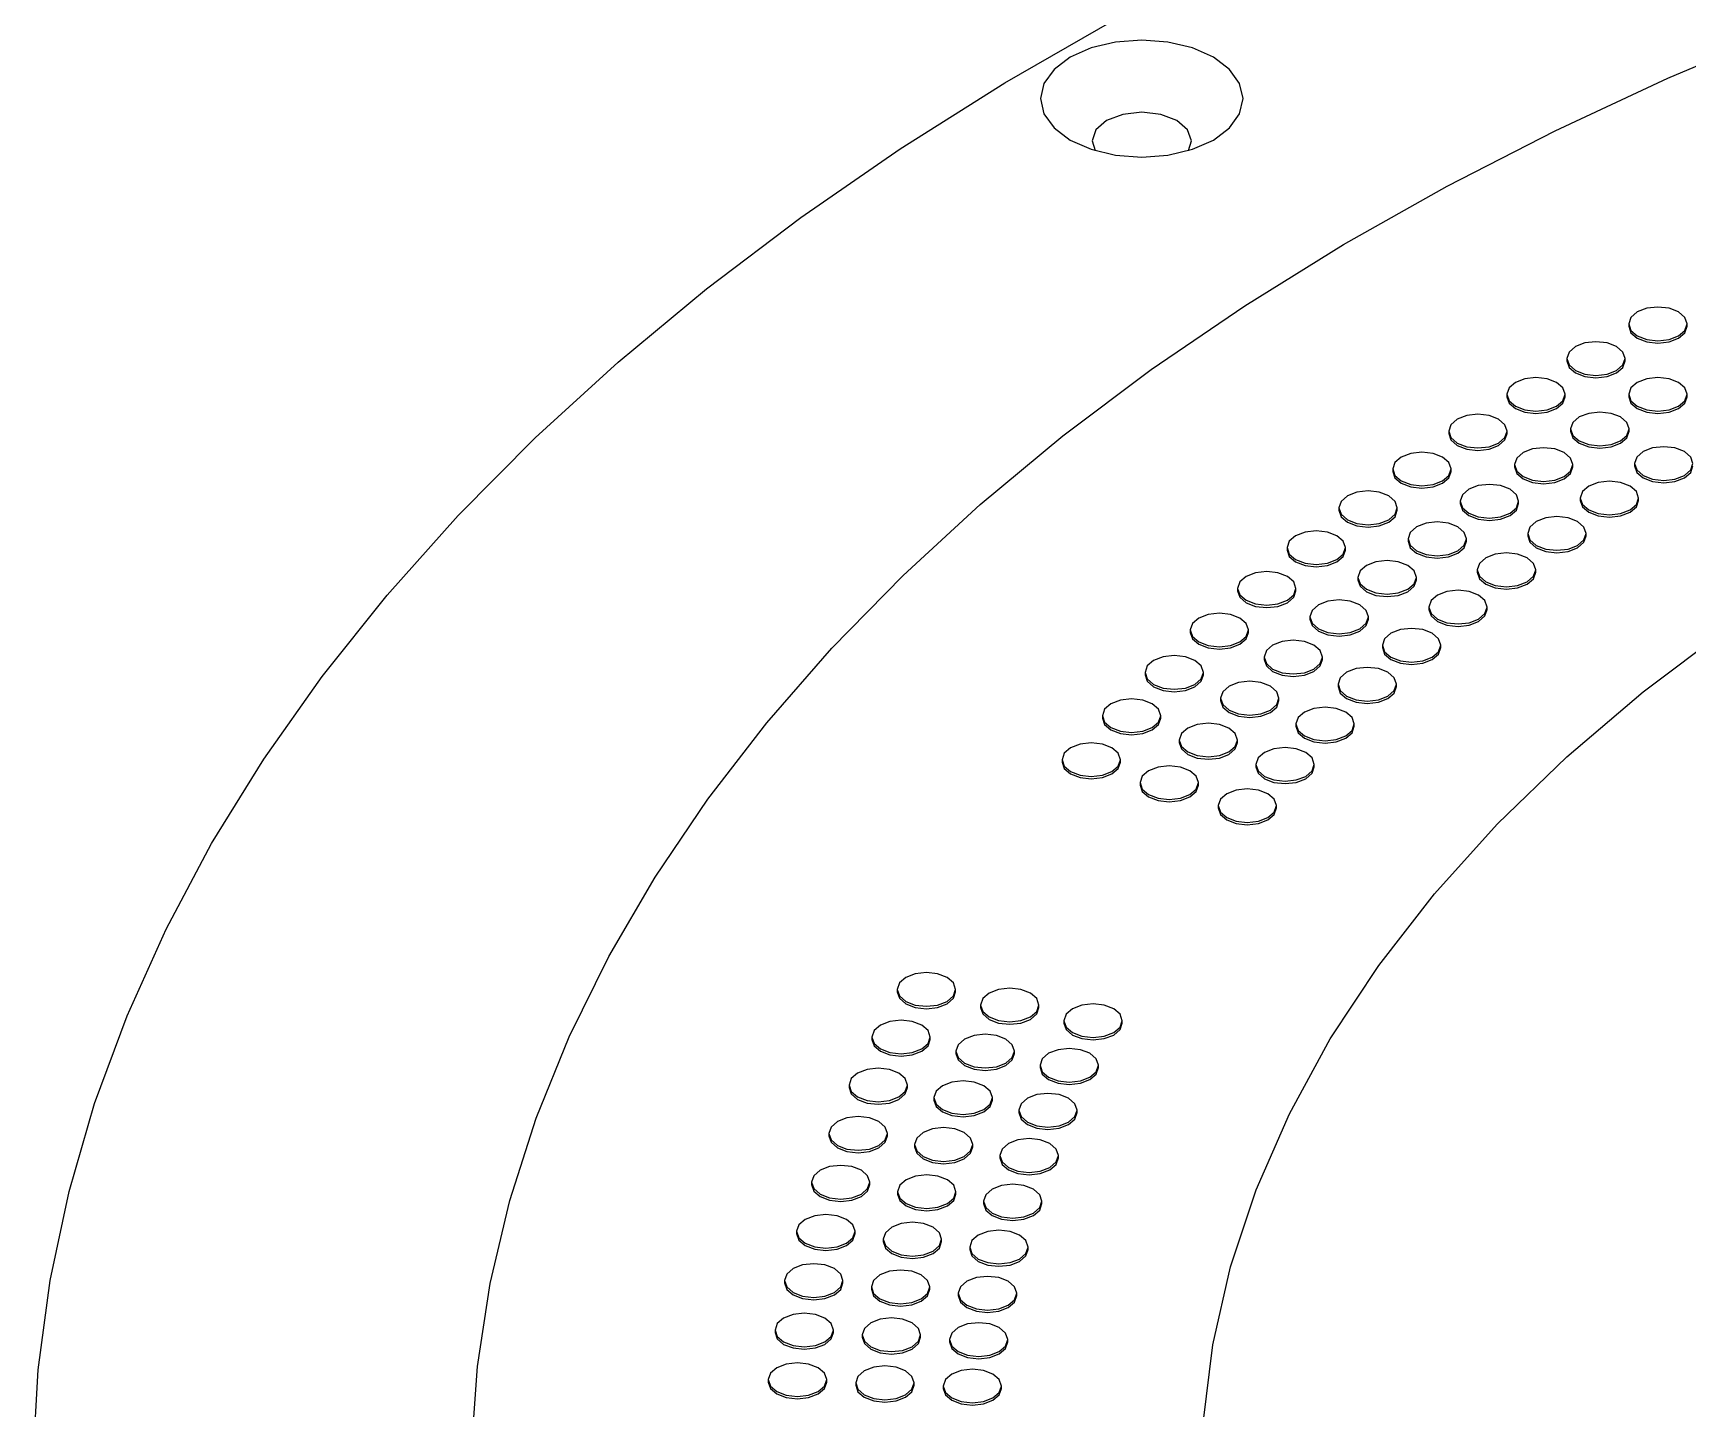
# Model space of a CAD drawing. Header units: millimetres. Extents: x 0 to 841, y 0 to 594.
# Drawn here: x 46.6 to 103.3, y 102 to 149.1 of the extents above; entities that cross this region are included whole.
import ezdxf

# ---------------------------------------------------------------- set-up
doc = ezdxf.new("R2010")
doc.units = ezdxf.units.MM

msp = doc.modelspace()

# ---------------------------------------------------------------- linework, layer by layer
at = {"color": 7, "linetype": 'Continuous', "lineweight": 25}
for p, q in [((101.24713, 139.19096), (101.24713, 139.10931)), ((103.24713, 139.10931), (103.24713, 139.19096)), ((99.12652, 138.00463), (99.12652, 137.92297)), ((101.12652, 137.92297), (101.12652, 138.00463)), ((97.0715, 136.78043), (97.0715, 136.69877)), ((99.0715, 136.69877), (99.0715, 136.78043)), ((101.24784, 136.78002), (101.24784, 136.69836)), ((103.24784, 136.69836), (103.24784, 136.78002)), ((95.08411, 135.51956), (95.08411, 135.43791)), ((97.08411, 135.43791), (97.08411, 135.51956)), ((99.25841, 135.59488), (99.25841, 135.51323)), ((101.25841, 135.51323), (101.25841, 135.59488)), ((97.33445, 134.37426), (97.33445, 134.29261)), ((99.33445, 134.29261), (99.33445, 134.37426)), ((101.44532, 134.40934), (101.44532, 134.32769)), ((93.16631, 134.22329), (93.16631, 134.14163)), ((95.16631, 134.14163), (95.16631, 134.22329)), ((99.58478, 133.22896), (99.58478, 133.14731)), ((101.58478, 133.14731), (101.58478, 133.22896)), ((91.31998, 132.89288), (91.31998, 132.81122)), ((93.31998, 132.81122), (93.31998, 132.89288)), ((95.47785, 133.11936), (95.47785, 133.0377)), ((97.47785, 133.0377), (97.47785, 133.11936)), ((89.54696, 131.52964), (89.54696, 131.44799)), ((91.54696, 131.44799), (91.54696, 131.52964)), ((93.69045, 131.8314), (93.69045, 131.74975)), ((95.69045, 131.74975), (95.69045, 131.8314)), ((97.78939, 132.01543), (97.78939, 131.93377)), ((99.78939, 131.93377), (99.78939, 132.01543)), ((91.97401, 130.51168), (91.97401, 130.43002)), ((93.97401, 130.43002), (93.97401, 130.51168)), ((96.06091, 130.76993), (96.06091, 130.68828)), ((98.06091, 130.68828), (98.06091, 130.76993)), ((87.84898, 130.13493), (87.84898, 130.05327)), ((89.84898, 130.05327), (89.84898, 130.13493)), ((94.40106, 129.49371), (94.40106, 129.41206)), ((96.40106, 129.41206), (96.40106, 129.49371)), ((86.22773, 128.71011), (86.22773, 128.62846)), ((88.22773, 128.62846), (88.22773, 128.71011)), ((90.33022, 129.16147), (90.33022, 129.07982)), ((92.33022, 129.07982), (92.33022, 129.16147)), ((92.81146, 128.18802), (92.81146, 128.10637)), ((94.81146, 128.10637), (94.81146, 128.18802)), ((88.76071, 127.78213), (88.76071, 127.70048)), ((90.76071, 127.70048), (90.76071, 127.78213)), ((84.6848, 127.2566), (84.6848, 127.17495)), ((86.6848, 127.17495), (86.6848, 127.2566)), ((91.2937, 126.85415), (91.2937, 126.7725)), ((93.2937, 126.7725), (93.2937, 126.85415)), ((87.26703, 126.37501), (87.26703, 126.29336)), ((89.26703, 126.29336), (89.26703, 126.37501)), ((83.22173, 125.77583), (83.22173, 125.69418)), ((85.22173, 125.69418), (85.22173, 125.77583)), ((89.84926, 125.49342), (89.84926, 125.41177)), ((91.84926, 125.41177), (91.84926, 125.49342)), ((85.85065, 124.9415), (85.85065, 124.85985)), ((87.85065, 124.85985), (87.85065, 124.9415)), ((81.83994, 124.26926), (81.83994, 124.18761)), ((83.83994, 124.18761), (83.83994, 124.26926)), ((88.47957, 124.10717), (88.47957, 124.02551)), ((90.47957, 124.02551), (90.47957, 124.10717)), ((84.51296, 123.48301), (84.51296, 123.40136)), ((86.51296, 123.40136), (86.51296, 123.48301)), ((87.18598, 122.69676), (87.18598, 122.61511)), ((89.18598, 122.61511), (89.18598, 122.69676)), ((76.19524, 116.40227), (76.19524, 116.32061)), ((78.19524, 116.32061), (78.19524, 116.40227)), ((79.04841, 115.86709), (79.04841, 115.78544)), ((81.04841, 115.78544), (81.04841, 115.86709)), ((81.90158, 115.33192), (81.90158, 115.25026)), ((83.90158, 115.25026), (83.90158, 115.33192)), ((75.32695, 114.77291), (75.32695, 114.69126)), ((77.32695, 114.69126), (77.32695, 114.77291)), ((78.20783, 114.28974), (78.20783, 114.20808)), ((80.20783, 114.20808), (80.20783, 114.28974)), ((81.08871, 113.80656), (81.08871, 113.72491)), ((83.08871, 113.72491), (83.08871, 113.80656)), ((74.54774, 113.12861), (74.54774, 113.04696)), ((76.54774, 113.04696), (76.54774, 113.12861)), ((77.45349, 112.69792), (77.45349, 112.61626)), ((79.45349, 112.61626), (79.45349, 112.69792)), ((80.35924, 112.26722), (80.35924, 112.18557)), ((82.35924, 112.18557), (82.35924, 112.26722)), ((73.85838, 111.471), (73.85838, 111.38935)), ((75.85838, 111.38935), (75.85838, 111.471)), ((76.78613, 111.09321), (76.78613, 111.01155)), ((78.78613, 111.01155), (78.78613, 111.09321)), ((79.71388, 110.71541), (79.71388, 110.63376)), ((81.71388, 110.63376), (81.71388, 110.71541)), ((73.25955, 109.8017), (73.25955, 109.72005)), ((75.25955, 109.72005), (75.25955, 109.8017)), ((76.20642, 109.47718), (76.20642, 109.39553)), ((78.20642, 109.39553), (78.20642, 109.47718)), ((79.15328, 109.15266), (79.15328, 109.07101)), ((81.15328, 109.07101), (81.15328, 109.15266)), ((72.75185, 108.12237), (72.75185, 108.04072)), ((74.75185, 108.04072), (74.75185, 108.12237)), ((75.71492, 107.85145), (75.71492, 107.76979)), ((77.71492, 107.76979), (77.71492, 107.85145)), ((78.67798, 107.58052), (78.67798, 107.49887)), ((80.67798, 107.49887), (80.67798, 107.58052)), ((72.33577, 106.43466), (72.33577, 106.35301)), ((74.33577, 106.35301), (74.33577, 106.43466)), ((75.31212, 106.2176), (75.31212, 106.13595)), ((77.31212, 106.13595), (77.31212, 106.2176)), ((78.28846, 106.00054), (78.28846, 105.91889)), ((80.28846, 105.91889), (80.28846, 106.00054)), ((72.01173, 104.74024), (72.01173, 104.65858)), ((74.01173, 104.65858), (74.01173, 104.74024)), ((74.99842, 104.57726), (74.99842, 104.4956)), ((76.99842, 104.4956), (76.99842, 104.57726)), ((77.9851, 104.41427), (77.9851, 104.33262)), ((79.9851, 104.33262), (79.9851, 104.41427)), ((71.78004, 103.04078), (71.78004, 102.95912)), ((73.78004, 102.95912), (73.78004, 103.04078)), ((74.77412, 102.93203), (74.77412, 102.85038)), ((76.77412, 102.85038), (76.77412, 102.93203)), ((77.7682, 102.82329), (77.7682, 102.74163)), ((79.7682, 102.74163), (79.7682, 102.82329))]:
    msp.add_line(p, q, dxfattribs=at)
at = {"color": 7, "linetype": 'Continuous', "lineweight": 25, "flags": 128}
for points in [[(46.6019, 100.31809), (46.77806, 103.38139), (47.18877, 106.4372), (47.83322, 109.47954), (48.71015, 112.50243), (49.81784, 115.49998), (51.15413, 118.46631), (52.7164, 121.39561), (54.5016, 124.28215), (56.50622, 127.12028), (58.72634, 129.90444), (61.15762, 132.62919), (63.7953, 135.28918), (66.63421, 137.87922), (69.6688, 140.39423), (72.89313, 142.82929), (76.30088, 145.17963), (79.88539, 147.44065), (83.63963, 149.60793)], [(61.61103, 100.62558), (61.816, 103.48645), (62.25477, 106.33854), (62.92637, 109.17549), (63.82929, 111.99096), (64.96151, 114.77868), (66.32053, 117.53242), (67.90329, 120.24604), (69.70627, 122.91348), (71.72544, 125.52879), (73.95631, 128.08614), (76.39389, 130.57981), (79.03274, 133.00425), (81.86698, 135.35405), (84.89027, 137.62395), (88.09588, 139.8089), (91.47666, 141.90403), (95.02505, 143.90464), (98.73314, 145.80629), (102.59265, 147.60473), (106.59498, 149.29594)], [(82.11651, 145.48699), (82.83517, 145.16865), (83.67207, 144.96853), (84.57017, 144.90027), (85.46827, 144.96853), (86.30517, 145.16865), (87.02383, 145.48699), (87.57528, 145.90187), (87.92193, 146.385), (88.04017, 146.90346), (87.92193, 147.42193), (87.57528, 147.90506), (87.02383, 148.31993), (86.30517, 148.63827), (85.46827, 148.83839), (84.57017, 148.90665), (83.67207, 148.83839), (82.83517, 148.63827), (82.11651, 148.31993), (81.56506, 147.90506), (81.21841, 147.42193), (81.10017, 146.90346), (81.21841, 146.385), (81.56506, 145.90187), (82.11651, 145.48699)], [(86.16969, 145.12579), (86.27017, 145.45819), (86.14076, 145.83375), (85.77225, 146.15213), (85.22073, 146.36487), (84.57017, 146.43957), (83.91961, 146.36487), (83.36809, 146.15213), (82.99957, 145.83375), (82.87017, 145.45819), (82.97065, 145.12579)], [(101.54002, 138.78276), (101.86444, 138.65762), (102.24713, 138.61367), (102.62981, 138.65762), (102.95423, 138.78276), (103.17101, 138.97004), (103.24713, 139.19096), (103.17101, 139.41188), (102.95423, 139.59917), (102.62981, 139.72431), (102.24713, 139.76825), (101.86444, 139.72431), (101.54002, 139.59917), (101.32325, 139.41188), (101.24713, 139.19096), (101.32325, 138.97004), (101.54002, 138.78276)], [(101.24713, 139.10931), (101.32325, 138.88839), (101.54002, 138.7011)], [(101.54002, 138.7011), (101.86444, 138.57596), (102.24713, 138.53202), (102.62981, 138.57596), (102.95423, 138.7011), (103.17101, 138.88839), (103.24713, 139.10931)], [(99.41941, 137.59642), (99.74383, 137.47128), (100.12652, 137.42734), (100.5092, 137.47128), (100.83362, 137.59642), (101.0504, 137.78371), (101.12652, 138.00463), (101.0504, 138.22555), (100.83362, 138.41283), (100.5092, 138.53797), (100.12652, 138.58192), (99.74383, 138.53797), (99.41941, 138.41283), (99.20264, 138.22555), (99.12652, 138.00463), (99.20264, 137.78371), (99.41941, 137.59642)], [(99.12652, 137.92297), (99.20264, 137.70206), (99.41941, 137.51477)], [(99.41941, 137.51477), (99.74383, 137.38963), (100.12652, 137.34569), (100.5092, 137.38963), (100.83362, 137.51477), (101.0504, 137.70206), (101.12652, 137.92297)], [(97.3644, 136.37222), (97.68882, 136.24708), (98.0715, 136.20314), (98.45419, 136.24708), (98.77861, 136.37222), (98.99538, 136.55951), (99.0715, 136.78043), (98.99538, 137.00134), (98.77861, 137.18863), (98.45419, 137.31377), (98.0715, 137.35771), (97.68882, 137.31377), (97.3644, 137.18863), (97.14762, 137.00134), (97.0715, 136.78043), (97.14762, 136.55951), (97.3644, 136.37222)], [(101.54073, 136.37181), (101.86515, 136.24667), (102.24784, 136.20273), (102.63052, 136.24667), (102.95494, 136.37181), (103.17172, 136.5591), (103.24784, 136.78002), (103.17172, 137.00093), (102.95494, 137.18822), (102.63052, 137.31336), (102.24784, 137.3573), (101.86515, 137.31336), (101.54073, 137.18822), (101.32396, 137.00093), (101.24784, 136.78002), (101.32396, 136.5591), (101.54073, 136.37181)], [(97.0715, 136.69877), (97.14762, 136.47785), (97.3644, 136.29057)], [(97.3644, 136.29057), (97.68882, 136.16543), (98.0715, 136.12148), (98.45419, 136.16543), (98.77861, 136.29057), (98.99538, 136.47785), (99.0715, 136.69877)], [(101.24784, 136.69836), (101.32396, 136.47744), (101.54073, 136.29016)], [(101.54073, 136.29016), (101.86515, 136.16502), (102.24784, 136.12107), (102.63052, 136.16502), (102.95494, 136.29016), (103.17172, 136.47744), (103.24784, 136.69836)], [(95.37701, 135.11136), (95.70143, 134.98622), (96.08411, 134.94228), (96.4668, 134.98622), (96.79122, 135.11136), (97.00799, 135.29865), (97.08411, 135.51956), (97.00799, 135.74048), (96.79122, 135.92777), (96.4668, 136.05291), (96.08411, 136.09685), (95.70143, 136.05291), (95.37701, 135.92777), (95.16023, 135.74048), (95.08411, 135.51956), (95.16023, 135.29865), (95.37701, 135.11136)], [(99.5513, 135.18668), (99.87573, 135.06154), (100.25841, 135.0176), (100.64109, 135.06154), (100.96552, 135.18668), (101.18229, 135.37397), (101.25841, 135.59488), (101.18229, 135.8158), (100.96552, 136.00309), (100.64109, 136.12823), (100.25841, 136.17217), (99.87573, 136.12823), (99.5513, 136.00309), (99.33453, 135.8158), (99.25841, 135.59488), (99.33453, 135.37397), (99.5513, 135.18668)], [(99.25841, 135.51323), (99.33453, 135.29231), (99.5513, 135.10503)], [(99.5513, 135.10503), (99.87573, 134.97989), (100.25841, 134.93594), (100.64109, 134.97989), (100.96552, 135.10503), (101.18229, 135.29231), (101.25841, 135.51323)], [(95.08411, 135.43791), (95.16023, 135.21699), (95.37701, 135.02971)], [(95.37701, 135.02971), (95.70143, 134.90457), (96.08411, 134.86062), (96.4668, 134.90457), (96.79122, 135.02971), (97.00799, 135.21699), (97.08411, 135.43791)], [(97.62734, 133.96606), (97.95176, 133.84092), (98.33445, 133.79698), (98.71713, 133.84092), (99.04155, 133.96606), (99.25833, 134.15334), (99.33445, 134.37426), (99.25833, 134.59518), (99.04155, 134.78247), (98.71713, 134.90761), (98.33445, 134.95155), (97.95176, 134.90761), (97.62734, 134.78247), (97.41057, 134.59518), (97.33445, 134.37426), (97.41057, 134.15334), (97.62734, 133.96606)], [(101.73821, 134.00114), (102.06263, 133.876), (102.44532, 133.83205), (102.828, 133.876), (103.15242, 134.00114), (103.3692, 134.18842), (103.44532, 134.40934), (103.3692, 134.63026), (103.15242, 134.81755), (102.828, 134.94269), (102.44532, 134.98663), (102.06263, 134.94269), (101.73821, 134.81755), (101.52144, 134.63026), (101.44532, 134.40934), (101.52144, 134.18842), (101.73821, 134.00114)], [(93.4592, 133.81508), (93.78363, 133.68994), (94.16631, 133.646), (94.54899, 133.68994), (94.87342, 133.81508), (95.09019, 134.00237), (95.16631, 134.22329), (95.09019, 134.44421), (94.87342, 134.63149), (94.54899, 134.75663), (94.16631, 134.80058), (93.78363, 134.75663), (93.4592, 134.63149), (93.24243, 134.44421), (93.16631, 134.22329), (93.24243, 134.00237), (93.4592, 133.81508)], [(101.44532, 134.32769), (101.52144, 134.10677), (101.73821, 133.91948)], [(101.73821, 133.91948), (102.06263, 133.79434), (102.44532, 133.7504), (102.828, 133.79434), (103.15242, 133.91948), (103.3692, 134.10677), (103.44532, 134.32769)], [(93.16631, 134.14163), (93.24243, 133.92072), (93.4592, 133.73343)], [(93.4592, 133.73343), (93.78363, 133.60829), (94.16631, 133.56435), (94.54899, 133.60829), (94.87342, 133.73343), (95.09019, 133.92072), (95.16631, 134.14163)], [(97.33445, 134.29261), (97.41057, 134.07169), (97.62734, 133.8844)], [(97.62734, 133.8844), (97.95176, 133.75926), (98.33445, 133.71532), (98.71713, 133.75926), (99.04155, 133.8844), (99.25833, 134.07169), (99.33445, 134.29261)], [(99.87767, 132.82076), (100.2021, 132.69562), (100.58478, 132.65167), (100.96746, 132.69562), (101.29189, 132.82076), (101.50866, 133.00804), (101.58478, 133.22896), (101.50866, 133.44988), (101.29189, 133.63717), (100.96746, 133.76231), (100.58478, 133.80625), (100.2021, 133.76231), (99.87767, 133.63717), (99.6609, 133.44988), (99.58478, 133.22896), (99.6609, 133.00804), (99.87767, 132.82076)], [(91.61288, 132.48467), (91.9373, 132.35953), (92.31998, 132.31559), (92.70267, 132.35953), (93.02709, 132.48467), (93.24386, 132.67196), (93.31998, 132.89288), (93.24386, 133.11379), (93.02709, 133.30108), (92.70267, 133.42622), (92.31998, 133.47016), (91.9373, 133.42622), (91.61288, 133.30108), (91.3961, 133.11379), (91.31998, 132.89288), (91.3961, 132.67196), (91.61288, 132.48467)], [(95.77074, 132.71115), (96.09517, 132.58601), (96.47785, 132.54207), (96.86053, 132.58601), (97.18496, 132.71115), (97.40173, 132.89844), (97.47785, 133.11936), (97.40173, 133.34028), (97.18496, 133.52756), (96.86053, 133.6527), (96.47785, 133.69664), (96.09517, 133.6527), (95.77074, 133.52756), (95.55397, 133.34028), (95.47785, 133.11936), (95.55397, 132.89844), (95.77074, 132.71115)], [(91.31998, 132.81122), (91.3961, 132.5903), (91.61288, 132.40302)], [(91.61288, 132.40302), (91.9373, 132.27788), (92.31998, 132.23393), (92.70267, 132.27788), (93.02709, 132.40302), (93.24386, 132.5903), (93.31998, 132.81122)], [(95.47785, 133.0377), (95.55397, 132.81678), (95.77074, 132.6295)], [(95.77074, 132.6295), (96.09517, 132.50436), (96.47785, 132.46042), (96.86053, 132.50436), (97.18496, 132.6295), (97.40173, 132.81678), (97.47785, 133.0377)], [(99.58478, 133.14731), (99.6609, 132.92639), (99.87767, 132.7391)], [(99.87767, 132.7391), (100.2021, 132.61396), (100.58478, 132.57002), (100.96746, 132.61396), (101.29189, 132.7391), (101.50866, 132.92639), (101.58478, 133.14731)], [(89.83985, 131.12144), (90.16427, 130.9963), (90.54696, 130.95235), (90.92964, 130.9963), (91.25406, 131.12144), (91.47084, 131.30872), (91.54696, 131.52964), (91.47084, 131.75056), (91.25406, 131.93784), (90.92964, 132.06298), (90.54696, 132.10693), (90.16427, 132.06298), (89.83985, 131.93784), (89.62308, 131.75056), (89.54696, 131.52964), (89.62308, 131.30872), (89.83985, 131.12144)], [(93.98334, 131.4232), (94.30777, 131.29806), (94.69045, 131.25412), (95.07313, 131.29806), (95.39756, 131.4232), (95.61433, 131.61049), (95.69045, 131.8314), (95.61433, 132.05232), (95.39756, 132.23961), (95.07313, 132.36475), (94.69045, 132.40869), (94.30777, 132.36475), (93.98334, 132.23961), (93.76657, 132.05232), (93.69045, 131.8314), (93.76657, 131.61049), (93.98334, 131.4232)], [(98.08228, 131.60722), (98.40671, 131.48208), (98.78939, 131.43814), (99.17207, 131.48208), (99.4965, 131.60722), (99.71327, 131.79451), (99.78939, 132.01543), (99.71327, 132.23634), (99.4965, 132.42363), (99.17207, 132.54877), (98.78939, 132.59271), (98.40671, 132.54877), (98.08228, 132.42363), (97.86551, 132.23634), (97.78939, 132.01543), (97.86551, 131.79451), (98.08228, 131.60722)], [(93.69045, 131.74975), (93.76657, 131.52883), (93.98334, 131.34155)], [(93.98334, 131.34155), (94.30777, 131.21641), (94.69045, 131.17246), (95.07313, 131.21641), (95.39756, 131.34155), (95.61433, 131.52883), (95.69045, 131.74975)], [(97.78939, 131.93377), (97.86551, 131.71285), (98.08228, 131.52557)], [(98.08228, 131.52557), (98.40671, 131.40043), (98.78939, 131.35648), (99.17207, 131.40043), (99.4965, 131.52557), (99.71327, 131.71285), (99.78939, 131.93377)], [(89.54696, 131.44799), (89.62308, 131.22707), (89.83985, 131.03978)], [(89.83985, 131.03978), (90.16427, 130.91464), (90.54696, 130.8707), (90.92964, 130.91464), (91.25406, 131.03978), (91.47084, 131.22707), (91.54696, 131.44799)], [(92.2669, 130.10347), (92.59133, 129.97833), (92.97401, 129.93439), (93.35669, 129.97833), (93.68112, 130.10347), (93.89789, 130.29076), (93.97401, 130.51168), (93.89789, 130.73259), (93.68112, 130.91988), (93.35669, 131.04502), (92.97401, 131.08896), (92.59133, 131.04502), (92.2669, 130.91988), (92.05013, 130.73259), (91.97401, 130.51168), (92.05013, 130.29076), (92.2669, 130.10347)], [(96.35381, 130.36173), (96.67823, 130.23659), (97.06091, 130.19265), (97.4436, 130.23659), (97.76802, 130.36173), (97.98479, 130.54901), (98.06091, 130.76993), (97.98479, 130.99085), (97.76802, 131.17814), (97.4436, 131.30328), (97.06091, 131.34722), (96.67823, 131.30328), (96.35381, 131.17814), (96.13703, 130.99085), (96.06091, 130.76993), (96.13703, 130.54901), (96.35381, 130.36173)], [(86.66981, 101.55451), (87.00709, 104.23585), (87.61406, 106.90132), (88.48867, 109.54188), (89.62795, 112.14859), (91.02804, 114.71262), (92.68419, 117.22527), (94.5908, 119.67803), (96.74141, 122.06259), (99.12872, 124.37087), (101.74464, 126.59505), (104.58032, 128.72759), (107.62614, 130.76126)], [(88.14187, 129.72672), (88.4663, 129.60158), (88.84898, 129.55764), (89.23166, 129.60158), (89.55609, 129.72672), (89.77286, 129.91401), (89.84898, 130.13493), (89.77286, 130.35584), (89.55609, 130.54313), (89.23166, 130.66827), (88.84898, 130.71221), (88.4663, 130.66827), (88.14187, 130.54313), (87.9251, 130.35584), (87.84898, 130.13493), (87.9251, 129.91401), (88.14187, 129.72672)], [(91.97401, 130.43002), (92.05013, 130.2091), (92.2669, 130.02182)], [(92.2669, 130.02182), (92.59133, 129.89668), (92.97401, 129.85273), (93.35669, 129.89668), (93.68112, 130.02182), (93.89789, 130.2091), (93.97401, 130.43002)], [(96.06091, 130.68828), (96.13703, 130.46736), (96.35381, 130.28007)], [(96.35381, 130.28007), (96.67823, 130.15493), (97.06091, 130.11099), (97.4436, 130.15493), (97.76802, 130.28007), (97.98479, 130.46736), (98.06091, 130.68828)], [(87.84898, 130.05327), (87.9251, 129.83235), (88.14187, 129.64507)], [(88.14187, 129.64507), (88.4663, 129.51993), (88.84898, 129.47598), (89.23166, 129.51993), (89.55609, 129.64507), (89.77286, 129.83235), (89.84898, 130.05327)], [(94.69395, 129.08551), (95.01838, 128.96037), (95.40106, 128.91642), (95.78374, 128.96037), (96.10817, 129.08551), (96.32494, 129.27279), (96.40106, 129.49371), (96.32494, 129.71463), (96.10817, 129.90192), (95.78374, 130.02706), (95.40106, 130.071), (95.01838, 130.02706), (94.69395, 129.90192), (94.47718, 129.71463), (94.40106, 129.49371), (94.47718, 129.27279), (94.69395, 129.08551)], [(86.52062, 128.30191), (86.84505, 128.17677), (87.22773, 128.13282), (87.61041, 128.17677), (87.93484, 128.30191), (88.15161, 128.48919), (88.22773, 128.71011), (88.15161, 128.93103), (87.93484, 129.11832), (87.61041, 129.24346), (87.22773, 129.2874), (86.84505, 129.24346), (86.52062, 129.11832), (86.30385, 128.93103), (86.22773, 128.71011), (86.30385, 128.48919), (86.52062, 128.30191)], [(90.62312, 128.75327), (90.94754, 128.62813), (91.33022, 128.58419), (91.71291, 128.62813), (92.03733, 128.75327), (92.2541, 128.94056), (92.33022, 129.16147), (92.2541, 129.38239), (92.03733, 129.56968), (91.71291, 129.69482), (91.33022, 129.73876), (90.94754, 129.69482), (90.62312, 129.56968), (90.40634, 129.38239), (90.33022, 129.16147), (90.40634, 128.94056), (90.62312, 128.75327)], [(94.40106, 129.41206), (94.47718, 129.19114), (94.69395, 129.00385)], [(94.69395, 129.00385), (95.01838, 128.87871), (95.40106, 128.83477), (95.78374, 128.87871), (96.10817, 129.00385), (96.32494, 129.19114), (96.40106, 129.41206)], [(90.33022, 129.07982), (90.40634, 128.8589), (90.62312, 128.67162)], [(90.62312, 128.67162), (90.94754, 128.54648), (91.33022, 128.50253), (91.71291, 128.54648), (92.03733, 128.67162), (92.2541, 128.8589), (92.33022, 129.07982)], [(93.10436, 127.77982), (93.42878, 127.65468), (93.81146, 127.61074), (94.19415, 127.65468), (94.51857, 127.77982), (94.73534, 127.9671), (94.81146, 128.18802), (94.73534, 128.40894), (94.51857, 128.59623), (94.19415, 128.72137), (93.81146, 128.76531), (93.42878, 128.72137), (93.10436, 128.59623), (92.88758, 128.40894), (92.81146, 128.18802), (92.88758, 127.9671), (93.10436, 127.77982)], [(86.22773, 128.62846), (86.30385, 128.40754), (86.52062, 128.22025)], [(86.52062, 128.22025), (86.84505, 128.09511), (87.22773, 128.05117), (87.61041, 128.09511), (87.93484, 128.22025), (88.15161, 128.40754), (88.22773, 128.62846)], [(89.05361, 127.37393), (89.37803, 127.24879), (89.76071, 127.20485), (90.1434, 127.24879), (90.46782, 127.37393), (90.68459, 127.56121), (90.76071, 127.78213), (90.68459, 128.00305), (90.46782, 128.19034), (90.1434, 128.31548), (89.76071, 128.35942), (89.37803, 128.31548), (89.05361, 128.19034), (88.83683, 128.00305), (88.76071, 127.78213), (88.83683, 127.56121), (89.05361, 127.37393)], [(92.81146, 128.10637), (92.88758, 127.88545), (93.10436, 127.69817)], [(93.10436, 127.69817), (93.42878, 127.57302), (93.81146, 127.52908), (94.19415, 127.57302), (94.51857, 127.69817), (94.73534, 127.88545), (94.81146, 128.10637)], [(84.9777, 126.8484), (85.30212, 126.72326), (85.6848, 126.67931), (86.06749, 126.72326), (86.39191, 126.8484), (86.60868, 127.03568), (86.6848, 127.2566), (86.60868, 127.47752), (86.39191, 127.66481), (86.06749, 127.78995), (85.6848, 127.83389), (85.30212, 127.78995), (84.9777, 127.66481), (84.76092, 127.47752), (84.6848, 127.2566), (84.76092, 127.03568), (84.9777, 126.8484)], [(88.76071, 127.70048), (88.83683, 127.47956), (89.05361, 127.29227)], [(89.05361, 127.29227), (89.37803, 127.16713), (89.76071, 127.12319), (90.1434, 127.16713), (90.46782, 127.29227), (90.68459, 127.47956), (90.76071, 127.70048)], [(84.6848, 127.17495), (84.76092, 126.95403), (84.9777, 126.76674)], [(84.9777, 126.76674), (85.30212, 126.6416), (85.6848, 126.59766), (86.06749, 126.6416), (86.39191, 126.76674), (86.60868, 126.95403), (86.6848, 127.17495)], [(87.55992, 125.96681), (87.88435, 125.84167), (88.26703, 125.79772), (88.64971, 125.84167), (88.97414, 125.96681), (89.19091, 126.15409), (89.26703, 126.37501), (89.19091, 126.59593), (88.97414, 126.78322), (88.64971, 126.90836), (88.26703, 126.9523), (87.88435, 126.90836), (87.55992, 126.78322), (87.34315, 126.59593), (87.26703, 126.37501), (87.34315, 126.15409), (87.55992, 125.96681)], [(91.58659, 126.44595), (91.91101, 126.32081), (92.2937, 126.27687), (92.67638, 126.32081), (93.0008, 126.44595), (93.21758, 126.63324), (93.2937, 126.85415), (93.21758, 127.07507), (93.0008, 127.26236), (92.67638, 127.3875), (92.2937, 127.43144), (91.91101, 127.3875), (91.58659, 127.26236), (91.36982, 127.07507), (91.2937, 126.85415), (91.36982, 126.63324), (91.58659, 126.44595)], [(91.2937, 126.7725), (91.36982, 126.55158), (91.58659, 126.3643)], [(91.58659, 126.3643), (91.91101, 126.23916), (92.2937, 126.19521), (92.67638, 126.23916), (93.0008, 126.3643), (93.21758, 126.55158), (93.2937, 126.7725)], [(83.51462, 125.36763), (83.83904, 125.24249), (84.22173, 125.19854), (84.60441, 125.24249), (84.92883, 125.36763), (85.14561, 125.55491), (85.22173, 125.77583), (85.14561, 125.99675), (84.92883, 126.18404), (84.60441, 126.30918), (84.22173, 126.35312), (83.83904, 126.30918), (83.51462, 126.18404), (83.29785, 125.99675), (83.22173, 125.77583), (83.29785, 125.55491), (83.51462, 125.36763)], [(87.26703, 126.29336), (87.34315, 126.07244), (87.55992, 125.88515)], [(87.55992, 125.88515), (87.88435, 125.76001), (88.26703, 125.71607), (88.64971, 125.76001), (88.97414, 125.88515), (89.19091, 126.07244), (89.26703, 126.29336)], [(90.14215, 125.08522), (90.46657, 124.96008), (90.84926, 124.91613), (91.23194, 124.96008), (91.55636, 125.08522), (91.77314, 125.2725), (91.84926, 125.49342), (91.77314, 125.71434), (91.55636, 125.90163), (91.23194, 126.02677), (90.84926, 126.07071), (90.46657, 126.02677), (90.14215, 125.90163), (89.92538, 125.71434), (89.84926, 125.49342), (89.92538, 125.2725), (90.14215, 125.08522)], [(83.22173, 125.69418), (83.29785, 125.47326), (83.51462, 125.28597)], [(83.51462, 125.28597), (83.83904, 125.16083), (84.22173, 125.11689), (84.60441, 125.16083), (84.92883, 125.28597), (85.14561, 125.47326), (85.22173, 125.69418)], [(86.14354, 124.5333), (86.46796, 124.40816), (86.85065, 124.36421), (87.23333, 124.40816), (87.55775, 124.5333), (87.77453, 124.72058), (87.85065, 124.9415), (87.77453, 125.16242), (87.55775, 125.3497), (87.23333, 125.47484), (86.85065, 125.51879), (86.46796, 125.47484), (86.14354, 125.3497), (85.92677, 125.16242), (85.85065, 124.9415), (85.92677, 124.72058), (86.14354, 124.5333)], [(89.84926, 125.41177), (89.92538, 125.19085), (90.14215, 125.00356)], [(90.14215, 125.00356), (90.46657, 124.87842), (90.84926, 124.83448), (91.23194, 124.87842), (91.55636, 125.00356), (91.77314, 125.19085), (91.84926, 125.41177)], [(82.13283, 123.86106), (82.45726, 123.73592), (82.83994, 123.69197), (83.22263, 123.73592), (83.54705, 123.86106), (83.76382, 124.04834), (83.83994, 124.26926), (83.76382, 124.49018), (83.54705, 124.67747), (83.22263, 124.80261), (82.83994, 124.84655), (82.45726, 124.80261), (82.13283, 124.67747), (81.91606, 124.49018), (81.83994, 124.26926), (81.91606, 124.04834), (82.13283, 123.86106)], [(85.85065, 124.85985), (85.92677, 124.63893), (86.14354, 124.45164)], [(86.14354, 124.45164), (86.46796, 124.3265), (86.85065, 124.28256), (87.23333, 124.3265), (87.55775, 124.45164), (87.77453, 124.63893), (87.85065, 124.85985)], [(88.77246, 123.69896), (89.09688, 123.57382), (89.47957, 123.52988), (89.86225, 123.57382), (90.18667, 123.69896), (90.40345, 123.88625), (90.47957, 124.10717), (90.40345, 124.32809), (90.18667, 124.51537), (89.86225, 124.64051), (89.47957, 124.68446), (89.09688, 124.64051), (88.77246, 124.51537), (88.55569, 124.32809), (88.47957, 124.10717), (88.55569, 123.88625), (88.77246, 123.69896)], [(81.83994, 124.18761), (81.91606, 123.96669), (82.13283, 123.7794)], [(82.13283, 123.7794), (82.45726, 123.65426), (82.83994, 123.61032), (83.22263, 123.65426), (83.54705, 123.7794), (83.76382, 123.96669), (83.83994, 124.18761)], [(84.80585, 123.07481), (85.13028, 122.94967), (85.51296, 122.90572), (85.89564, 122.94967), (86.22007, 123.07481), (86.43684, 123.26209), (86.51296, 123.48301), (86.43684, 123.70393), (86.22007, 123.89122), (85.89564, 124.01636), (85.51296, 124.0603), (85.13028, 124.01636), (84.80585, 123.89122), (84.58908, 123.70393), (84.51296, 123.48301), (84.58908, 123.26209), (84.80585, 123.07481)], [(88.47957, 124.02551), (88.55569, 123.8046), (88.77246, 123.61731)], [(88.77246, 123.61731), (89.09688, 123.49217), (89.47957, 123.44823), (89.86225, 123.49217), (90.18667, 123.61731), (90.40345, 123.8046), (90.47957, 124.02551)], [(84.51296, 123.40136), (84.58908, 123.18044), (84.80585, 122.99315)], [(84.80585, 122.99315), (85.13028, 122.86801), (85.51296, 122.82407), (85.89564, 122.86801), (86.22007, 122.99315), (86.43684, 123.18044), (86.51296, 123.40136)], [(87.47887, 122.28856), (87.8033, 122.16342), (88.18598, 122.11947), (88.56866, 122.16342), (88.89309, 122.28856), (89.10986, 122.47584), (89.18598, 122.69676), (89.10986, 122.91768), (88.89309, 123.10497), (88.56866, 123.23011), (88.18598, 123.27405), (87.8033, 123.23011), (87.47887, 123.10497), (87.2621, 122.91768), (87.18598, 122.69676), (87.2621, 122.47584), (87.47887, 122.28856)], [(87.18598, 122.61511), (87.2621, 122.39419), (87.47887, 122.2069)], [(87.47887, 122.2069), (87.8033, 122.08176), (88.18598, 122.03782), (88.56866, 122.08176), (88.89309, 122.2069), (89.10986, 122.39419), (89.18598, 122.61511)], [(77.19524, 115.82498), (77.57793, 115.86892), (77.90235, 115.99406), (78.11912, 116.18135), (78.19524, 116.40227), (78.11912, 116.62319), (77.90235, 116.81047), (77.57793, 116.93561), (77.19524, 116.97956), (76.81256, 116.93561), (76.48814, 116.81047), (76.27136, 116.62319), (76.19524, 116.40227), (76.27136, 116.18135), (76.48814, 115.99406), (76.81256, 115.86892), (77.19524, 115.82498)], [(76.19524, 116.32061), (76.27136, 116.0997), (76.48814, 115.91241), (76.81256, 115.78727), (77.19524, 115.74333)], [(77.19524, 115.74333), (77.57793, 115.78727), (77.90235, 115.91241), (78.11912, 116.0997), (78.19524, 116.32061)], [(80.04841, 115.2898), (80.4311, 115.33375), (80.75552, 115.45889), (80.97229, 115.64617), (81.04841, 115.86709), (80.97229, 116.08801), (80.75552, 116.2753), (80.4311, 116.40044), (80.04841, 116.44438), (79.66573, 116.40044), (79.34131, 116.2753), (79.12453, 116.08801), (79.04841, 115.86709), (79.12453, 115.64617), (79.34131, 115.45889), (79.66573, 115.33375), (80.04841, 115.2898)], [(79.04841, 115.78544), (79.12453, 115.56452), (79.34131, 115.37723), (79.66573, 115.25209), (80.04841, 115.20815)], [(80.04841, 115.20815), (80.4311, 115.25209), (80.75552, 115.37723), (80.97229, 115.56452), (81.04841, 115.78544)], [(82.90158, 114.75463), (83.28426, 114.79857), (83.60869, 114.92371), (83.82546, 115.111), (83.90158, 115.33192), (83.82546, 115.55284), (83.60869, 115.74012), (83.28426, 115.86526), (82.90158, 115.90921), (82.5189, 115.86526), (82.19447, 115.74012), (81.9777, 115.55284), (81.90158, 115.33192), (81.9777, 115.111), (82.19447, 114.92371), (82.5189, 114.79857), (82.90158, 114.75463)], [(76.32695, 114.19562), (76.70963, 114.23957), (77.03406, 114.36471), (77.25083, 114.55199), (77.32695, 114.77291), (77.25083, 114.99383), (77.03406, 115.18112), (76.70963, 115.30626), (76.32695, 115.3502), (75.94427, 115.30626), (75.61984, 115.18112), (75.40307, 114.99383), (75.32695, 114.77291), (75.40307, 114.55199), (75.61984, 114.36471), (75.94427, 114.23957), (76.32695, 114.19562)], [(81.90158, 115.25026), (81.9777, 115.02934), (82.19447, 114.84206), (82.5189, 114.71692), (82.90158, 114.67298)], [(82.90158, 114.67298), (83.28426, 114.71692), (83.60869, 114.84206), (83.82546, 115.02934), (83.90158, 115.25026)], [(75.32695, 114.69126), (75.40307, 114.47034), (75.61984, 114.28305), (75.94427, 114.15791), (76.32695, 114.11397)], [(76.32695, 114.11397), (76.70963, 114.15791), (77.03406, 114.28305), (77.25083, 114.47034), (77.32695, 114.69126)], [(79.20783, 113.71245), (79.59051, 113.75639), (79.91494, 113.88153), (80.13171, 114.06882), (80.20783, 114.28974), (80.13171, 114.51066), (79.91494, 114.69794), (79.59051, 114.82308), (79.20783, 114.86702), (78.82515, 114.82308), (78.50072, 114.69794), (78.28395, 114.51066), (78.20783, 114.28974), (78.28395, 114.06882), (78.50072, 113.88153), (78.82515, 113.75639), (79.20783, 113.71245)], [(78.20783, 114.20808), (78.28395, 113.98716), (78.50072, 113.79988), (78.82515, 113.67474), (79.20783, 113.6308)], [(79.20783, 113.6308), (79.59051, 113.67474), (79.91494, 113.79988), (80.13171, 113.98716), (80.20783, 114.20808)], [(82.08871, 113.22927), (82.47139, 113.27322), (82.79582, 113.39836), (83.01259, 113.58564), (83.08871, 113.80656), (83.01259, 114.02748), (82.79582, 114.21477), (82.47139, 114.33991), (82.08871, 114.38385), (81.70603, 114.33991), (81.3816, 114.21477), (81.16483, 114.02748), (81.08871, 113.80656), (81.16483, 113.58564), (81.3816, 113.39836), (81.70603, 113.27322), (82.08871, 113.22927)], [(75.54774, 112.55133), (75.93042, 112.59527), (76.25484, 112.72041), (76.47162, 112.9077), (76.54774, 113.12861), (76.47162, 113.34953), (76.25484, 113.53682), (75.93042, 113.66196), (75.54774, 113.7059), (75.16505, 113.66196), (74.84063, 113.53682), (74.62386, 113.34953), (74.54774, 113.12861), (74.62386, 112.9077), (74.84063, 112.72041), (75.16505, 112.59527), (75.54774, 112.55133)], [(81.08871, 113.72491), (81.16483, 113.50399), (81.3816, 113.3167), (81.70603, 113.19156), (82.08871, 113.14762)], [(82.08871, 113.14762), (82.47139, 113.19156), (82.79582, 113.3167), (83.01259, 113.50399), (83.08871, 113.72491)], [(74.54774, 113.04696), (74.62386, 112.82604), (74.84063, 112.63876), (75.16505, 112.51362), (75.54774, 112.46967)], [(75.54774, 112.46967), (75.93042, 112.51362), (76.25484, 112.63876), (76.47162, 112.82604), (76.54774, 113.04696)], [(78.45349, 112.12063), (78.83617, 112.16457), (79.16059, 112.28971), (79.37737, 112.477), (79.45349, 112.69792), (79.37737, 112.91884), (79.16059, 113.10612), (78.83617, 113.23126), (78.45349, 113.27521), (78.0708, 113.23126), (77.74638, 113.10612), (77.52961, 112.91884), (77.45349, 112.69792), (77.52961, 112.477), (77.74638, 112.28971), (78.0708, 112.16457), (78.45349, 112.12063)], [(81.35924, 111.68993), (81.74192, 111.73388), (82.06634, 111.85902), (82.28312, 112.0463), (82.35924, 112.26722), (82.28312, 112.48814), (82.06634, 112.67542), (81.74192, 112.80057), (81.35924, 112.84451), (80.97655, 112.80057), (80.65213, 112.67542), (80.43536, 112.48814), (80.35924, 112.26722), (80.43536, 112.0463), (80.65213, 111.85902), (80.97655, 111.73388), (81.35924, 111.68993)], [(77.45349, 112.61626), (77.52961, 112.39535), (77.74638, 112.20806), (78.0708, 112.08292), (78.45349, 112.03898)], [(78.45349, 112.03898), (78.83617, 112.08292), (79.16059, 112.20806), (79.37737, 112.39535), (79.45349, 112.61626)], [(74.85838, 110.89371), (75.24106, 110.93766), (75.56549, 111.0628), (75.78226, 111.25008), (75.85838, 111.471), (75.78226, 111.69192), (75.56549, 111.8792), (75.24106, 112.00434), (74.85838, 112.04829), (74.4757, 112.00434), (74.15127, 111.8792), (73.9345, 111.69192), (73.85838, 111.471), (73.9345, 111.25008), (74.15127, 111.0628), (74.4757, 110.93766), (74.85838, 110.89371)], [(77.78613, 110.51592), (78.16881, 110.55986), (78.49324, 110.685), (78.71001, 110.87229), (78.78613, 111.09321), (78.71001, 111.31412), (78.49324, 111.50141), (78.16881, 111.62655), (77.78613, 111.67049), (77.40345, 111.62655), (77.07902, 111.50141), (76.86225, 111.31412), (76.78613, 111.09321), (76.86225, 110.87229), (77.07902, 110.685), (77.40345, 110.55986), (77.78613, 110.51592)], [(80.35924, 112.18557), (80.43536, 111.96465), (80.65213, 111.77736), (80.97655, 111.65222), (81.35924, 111.60828)], [(81.35924, 111.60828), (81.74192, 111.65222), (82.06634, 111.77736), (82.28312, 111.96465), (82.35924, 112.18557)], [(73.85838, 111.38935), (73.9345, 111.16843), (74.15127, 110.98114), (74.4757, 110.856), (74.85838, 110.81206)], [(74.85838, 110.81206), (75.24106, 110.856), (75.56549, 110.98114), (75.78226, 111.16843), (75.85838, 111.38935)], [(80.71388, 110.13812), (81.09656, 110.18207), (81.42099, 110.30721), (81.63776, 110.49449), (81.71388, 110.71541), (81.63776, 110.93633), (81.42099, 111.12361), (81.09656, 111.24876), (80.71388, 111.2927), (80.3312, 111.24876), (80.00677, 111.12361), (79.79, 110.93633), (79.71388, 110.71541), (79.79, 110.49449), (80.00677, 110.30721), (80.3312, 110.18207), (80.71388, 110.13812)], [(76.78613, 111.01155), (76.86225, 110.79063), (77.07902, 110.60335), (77.40345, 110.47821), (77.78613, 110.43426)], [(77.78613, 110.43426), (78.16881, 110.47821), (78.49324, 110.60335), (78.71001, 110.79063), (78.78613, 111.01155)], [(79.71388, 110.63376), (79.79, 110.41284), (80.00677, 110.22555), (80.3312, 110.10041), (80.71388, 110.05647)], [(80.71388, 110.05647), (81.09656, 110.10041), (81.42099, 110.22555), (81.63776, 110.41284), (81.71388, 110.63376)], [(74.25955, 109.22441), (74.64224, 109.26836), (74.96666, 109.3935), (75.18343, 109.58078), (75.25955, 109.8017), (75.18343, 110.02262), (74.96666, 110.20991), (74.64224, 110.33505), (74.25955, 110.37899), (73.87687, 110.33505), (73.55245, 110.20991), (73.33567, 110.02262), (73.25955, 109.8017), (73.33567, 109.58078), (73.55245, 109.3935), (73.87687, 109.26836), (74.25955, 109.22441)], [(77.20642, 108.8999), (77.5891, 108.94384), (77.91352, 109.06898), (78.13029, 109.25626), (78.20642, 109.47718), (78.13029, 109.6981), (77.91352, 109.88539), (77.5891, 110.01053), (77.20642, 110.05447), (76.82373, 110.01053), (76.49931, 109.88539), (76.28254, 109.6981), (76.20642, 109.47718), (76.28254, 109.25626), (76.49931, 109.06898), (76.82373, 108.94384), (77.20642, 108.8999)], [(73.25955, 109.72005), (73.33567, 109.49913), (73.55245, 109.31184), (73.87687, 109.1867), (74.25955, 109.14276)], [(74.25955, 109.14276), (74.64224, 109.1867), (74.96666, 109.31184), (75.18343, 109.49913), (75.25955, 109.72005)], [(76.20642, 109.39553), (76.28254, 109.17461), (76.49931, 108.98733), (76.82373, 108.86218), (77.20642, 108.81824)], [(77.20642, 108.81824), (77.5891, 108.86218), (77.91352, 108.98733), (78.13029, 109.17461), (78.20642, 109.39553)], [(80.15328, 108.57538), (80.53596, 108.61932), (80.86038, 108.74446), (81.07716, 108.93175), (81.15328, 109.15266), (81.07716, 109.37358), (80.86038, 109.56087), (80.53596, 109.68601), (80.15328, 109.72995), (79.77059, 109.68601), (79.44617, 109.56087), (79.2294, 109.37358), (79.15328, 109.15266), (79.2294, 108.93175), (79.44617, 108.74446), (79.77059, 108.61932), (80.15328, 108.57538)], [(79.15328, 109.07101), (79.2294, 108.85009), (79.44617, 108.66281), (79.77059, 108.53767), (80.15328, 108.49372)], [(80.15328, 108.49372), (80.53596, 108.53767), (80.86038, 108.66281), (81.07716, 108.85009), (81.15328, 109.07101)], [(73.75185, 107.54508), (74.13453, 107.58903), (74.45896, 107.71417), (74.67573, 107.90145), (74.75185, 108.12237), (74.67573, 108.34329), (74.45896, 108.53057), (74.13453, 108.65571), (73.75185, 108.69966), (73.36917, 108.65571), (73.04474, 108.53057), (72.82797, 108.34329), (72.75185, 108.12237), (72.82797, 107.90145), (73.04474, 107.71417), (73.36917, 107.58903), (73.75185, 107.54508)], [(76.71492, 107.27416), (77.0976, 107.3181), (77.42202, 107.44324), (77.6388, 107.63053), (77.71492, 107.85145), (77.6388, 108.07237), (77.42202, 108.25965), (77.0976, 108.38479), (76.71492, 108.42873), (76.33223, 108.38479), (76.00781, 108.25965), (75.79104, 108.07237), (75.71492, 107.85145), (75.79104, 107.63053), (76.00781, 107.44324), (76.33223, 107.3181), (76.71492, 107.27416)], [(72.75185, 108.04072), (72.82797, 107.8198), (73.04474, 107.63251), (73.36917, 107.50737), (73.75185, 107.46343)], [(73.75185, 107.46343), (74.13453, 107.50737), (74.45896, 107.63251), (74.67573, 107.8198), (74.75185, 108.04072)], [(75.71492, 107.76979), (75.79104, 107.54887), (76.00781, 107.36159), (76.33223, 107.23645), (76.71492, 107.1925)], [(76.71492, 107.1925), (77.0976, 107.23645), (77.42202, 107.36159), (77.6388, 107.54887), (77.71492, 107.76979)], [(79.67798, 107.00324), (80.06066, 107.04718), (80.38509, 107.17232), (80.60186, 107.35961), (80.67798, 107.58052), (80.60186, 107.80144), (80.38509, 107.98873), (80.06066, 108.11387), (79.67798, 108.15781), (79.2953, 108.11387), (78.97087, 107.98873), (78.7541, 107.80144), (78.67798, 107.58052), (78.7541, 107.35961), (78.97087, 107.17232), (79.2953, 107.04718), (79.67798, 107.00324)], [(78.67798, 107.49887), (78.7541, 107.27795), (78.97087, 107.09067), (79.2953, 106.96553), (79.67798, 106.92158)], [(79.67798, 106.92158), (80.06066, 106.96553), (80.38509, 107.09067), (80.60186, 107.27795), (80.67798, 107.49887)], [(73.33577, 105.85737), (73.71846, 105.90132), (74.04288, 106.02646), (74.25965, 106.21374), (74.33577, 106.43466), (74.25965, 106.65558), (74.04288, 106.84286), (73.71846, 106.968), (73.33577, 107.01195), (72.95309, 106.968), (72.62867, 106.84286), (72.41189, 106.65558), (72.33577, 106.43466), (72.41189, 106.21374), (72.62867, 106.02646), (72.95309, 105.90132), (73.33577, 105.85737)], [(76.31212, 105.64031), (76.6948, 105.68426), (77.01922, 105.8094), (77.236, 105.99668), (77.31212, 106.2176), (77.236, 106.43852), (77.01922, 106.6258), (76.6948, 106.75094), (76.31212, 106.79489), (75.92943, 106.75094), (75.60501, 106.6258), (75.38824, 106.43852), (75.31212, 106.2176), (75.38824, 105.99668), (75.60501, 105.8094), (75.92943, 105.68426), (76.31212, 105.64031)], [(79.28846, 105.42325), (79.67114, 105.4672), (79.99557, 105.59234), (80.21234, 105.77962), (80.28846, 106.00054), (80.21234, 106.22146), (79.99557, 106.40874), (79.67114, 106.53388), (79.28846, 106.57783), (78.90578, 106.53388), (78.58135, 106.40874), (78.36458, 106.22146), (78.28846, 106.00054), (78.36458, 105.77962), (78.58135, 105.59234), (78.90578, 105.4672), (79.28846, 105.42325)], [(72.33577, 106.35301), (72.41189, 106.13209), (72.62867, 105.9448), (72.95309, 105.81966), (73.33577, 105.77572)], [(73.33577, 105.77572), (73.71846, 105.81966), (74.04288, 105.9448), (74.25965, 106.13209), (74.33577, 106.35301)], [(75.31212, 106.13595), (75.38824, 105.91503), (75.60501, 105.72774), (75.92943, 105.6026), (76.31212, 105.55866)], [(76.31212, 105.55866), (76.6948, 105.6026), (77.01922, 105.72774), (77.236, 105.91503), (77.31212, 106.13595)], [(78.28846, 105.91889), (78.36458, 105.69797), (78.58135, 105.51068), (78.90578, 105.38554), (79.28846, 105.3416)], [(79.28846, 105.3416), (79.67114, 105.38554), (79.99557, 105.51068), (80.21234, 105.69797), (80.28846, 105.91889)], [(73.01173, 104.16295), (73.39441, 104.20689), (73.71884, 104.33203), (73.93561, 104.51932), (74.01173, 104.74024), (73.93561, 104.96116), (73.71884, 105.14844), (73.39441, 105.27358), (73.01173, 105.31753), (72.62905, 105.27358), (72.30462, 105.14844), (72.08785, 104.96116), (72.01173, 104.74024), (72.08785, 104.51932), (72.30462, 104.33203), (72.62905, 104.20689), (73.01173, 104.16295)], [(75.99842, 103.99997), (76.3811, 104.04391), (76.70552, 104.16905), (76.9223, 104.35634), (76.99842, 104.57726), (76.9223, 104.79817), (76.70552, 104.98546), (76.3811, 105.1106), (75.99842, 105.15454), (75.61573, 105.1106), (75.29131, 104.98546), (75.07454, 104.79817), (74.99842, 104.57726), (75.07454, 104.35634), (75.29131, 104.16905), (75.61573, 104.04391), (75.99842, 103.99997)], [(78.9851, 103.83699), (79.36779, 103.88093), (79.69221, 104.00607), (79.90898, 104.19335), (79.9851, 104.41427), (79.90898, 104.63519), (79.69221, 104.82248), (79.36779, 104.94762), (78.9851, 104.99156), (78.60242, 104.94762), (78.278, 104.82248), (78.06122, 104.63519), (77.9851, 104.41427), (78.06122, 104.19335), (78.278, 104.00607), (78.60242, 103.88093), (78.9851, 103.83699)], [(72.01173, 104.65858), (72.08785, 104.43767), (72.30462, 104.25038), (72.62905, 104.12524), (73.01173, 104.0813)], [(73.01173, 104.0813), (73.39441, 104.12524), (73.71884, 104.25038), (73.93561, 104.43767), (74.01173, 104.65858)], [(74.99842, 104.4956), (75.07454, 104.27468), (75.29131, 104.0874), (75.61573, 103.96226), (75.99842, 103.91831)], [(75.99842, 103.91831), (76.3811, 103.96226), (76.70552, 104.0874), (76.9223, 104.27468), (76.99842, 104.4956)], [(77.9851, 104.33262), (78.06122, 104.1117), (78.278, 103.92441), (78.60242, 103.79927), (78.9851, 103.75533)], [(78.9851, 103.75533), (79.36779, 103.79927), (79.69221, 103.92441), (79.90898, 104.1117), (79.9851, 104.33262)], [(72.78004, 102.46349), (73.16273, 102.50743), (73.48715, 102.63257), (73.70392, 102.81986), (73.78004, 103.04078), (73.70392, 103.2617), (73.48715, 103.44898), (73.16273, 103.57412), (72.78004, 103.61806), (72.39736, 103.57412), (72.07294, 103.44898), (71.85616, 103.2617), (71.78004, 103.04078), (71.85616, 102.81986), (72.07294, 102.63257), (72.39736, 102.50743), (72.78004, 102.46349)], [(75.77412, 102.35474), (76.15681, 102.39869), (76.48123, 102.52383), (76.698, 102.71111), (76.77412, 102.93203), (76.698, 103.15295), (76.48123, 103.34024), (76.15681, 103.46538), (75.77412, 103.50932), (75.39144, 103.46538), (75.06702, 103.34024), (74.85024, 103.15295), (74.77412, 102.93203), (74.85024, 102.71111), (75.06702, 102.52383), (75.39144, 102.39869), (75.77412, 102.35474)], [(78.7682, 102.246), (79.15089, 102.28994), (79.47531, 102.41508), (79.69208, 102.60237), (79.7682, 102.82329), (79.69208, 103.04421), (79.47531, 103.23149), (79.15089, 103.35663), (78.7682, 103.40058), (78.38552, 103.35663), (78.0611, 103.23149), (77.84432, 103.04421), (77.7682, 102.82329), (77.84432, 102.60237), (78.0611, 102.41508), (78.38552, 102.28994), (78.7682, 102.246)], [(71.78004, 102.95912), (71.85616, 102.7382), (72.07294, 102.55092), (72.39736, 102.42578), (72.78004, 102.38184)], [(72.78004, 102.38184), (73.16273, 102.42578), (73.48715, 102.55092), (73.70392, 102.7382), (73.78004, 102.95912)], [(74.77412, 102.85038), (74.85024, 102.62946), (75.06702, 102.44217), (75.39144, 102.31703), (75.77412, 102.27309)], [(75.77412, 102.27309), (76.15681, 102.31703), (76.48123, 102.44217), (76.698, 102.62946), (76.77412, 102.85038)], [(77.7682, 102.74163), (77.84432, 102.52072), (78.0611, 102.33343), (78.38552, 102.20829), (78.7682, 102.16435)], [(78.7682, 102.16435), (79.15089, 102.20829), (79.47531, 102.33343), (79.69208, 102.52072), (79.7682, 102.74163)]]:
    msp.add_lwpolyline(points, dxfattribs=at)

doc.saveas('drawing.dxf')
